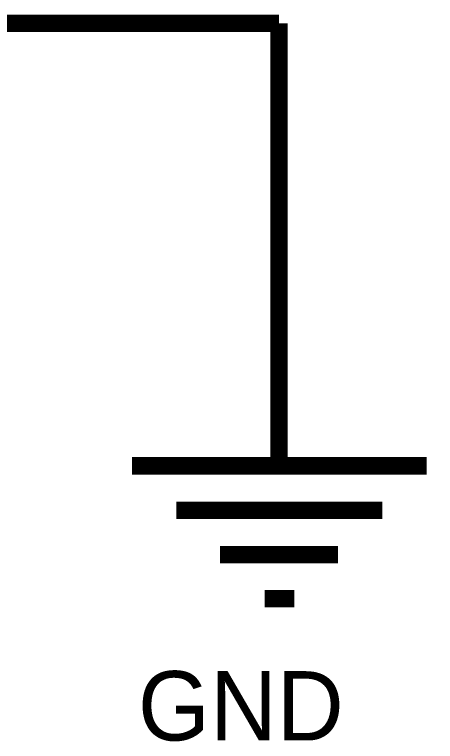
# Model space of a CAD drawing. Header units: inches. Extents: x 0 to 15, y 0 to 9.5.
# Drawn here: x 4.0216 to 4.3072, y 7.9131 to 8.4058 of the extents above; entities that cross this region are included whole.
import ezdxf

# ---------------------------------------------------------------- set-up
doc = ezdxf.new("R2010")
doc.units = ezdxf.units.IN
doc.header["$MEASUREMENT"] = 0
doc.layers.add('Sheet', color=255, linetype='Continuous')

msp = doc.modelspace()

# ---------------------------------------------------------------- linework, layer by layer
at = {"layer": 'Sheet'}
for points in [[(4.00144, 8.39989, 0.0118, 0.0118, 0), (4.20113, 8.39989, 0.0118, 0.0118, 0)], [(4.20113, 8.19977, 0.0118, 0.0118, 0), (4.20113, 8.39989, 0.0118, 0.0118, 0)], [(4.20113, 8.19977, 0.0118, 0.0118, 0), (4.20113, 8.0999, 0.0118, 0.0118, 0)], [(4.10129, 8.0999, 0.0118, 0.0118, 0), (4.30134, 8.0999, 0.0118, 0.0118, 0)], [(4.13139, 8.06979, 0.0118, 0.0118, 0), (4.27124, 8.06979, 0.0118, 0.0118, 0)], [(4.16112, 8.03968, 0.0118, 0.0118, 0), (4.24114, 8.03968, 0.0118, 0.0118, 0)], [(4.19122, 8.00993, 0.0118, 0.0118, 0), (4.21141, 8.00993, 0.0118, 0.0118, 0)]]:
    msp.add_lwpolyline(points, format="xyseb", dxfattribs=at)

# ---------------------------------------------------------------- texts
msp.add_text('GND', height=0.047001, dxfattribs=at).set_placement((4.10532, 7.91373))

doc.saveas('drawing.dxf')
